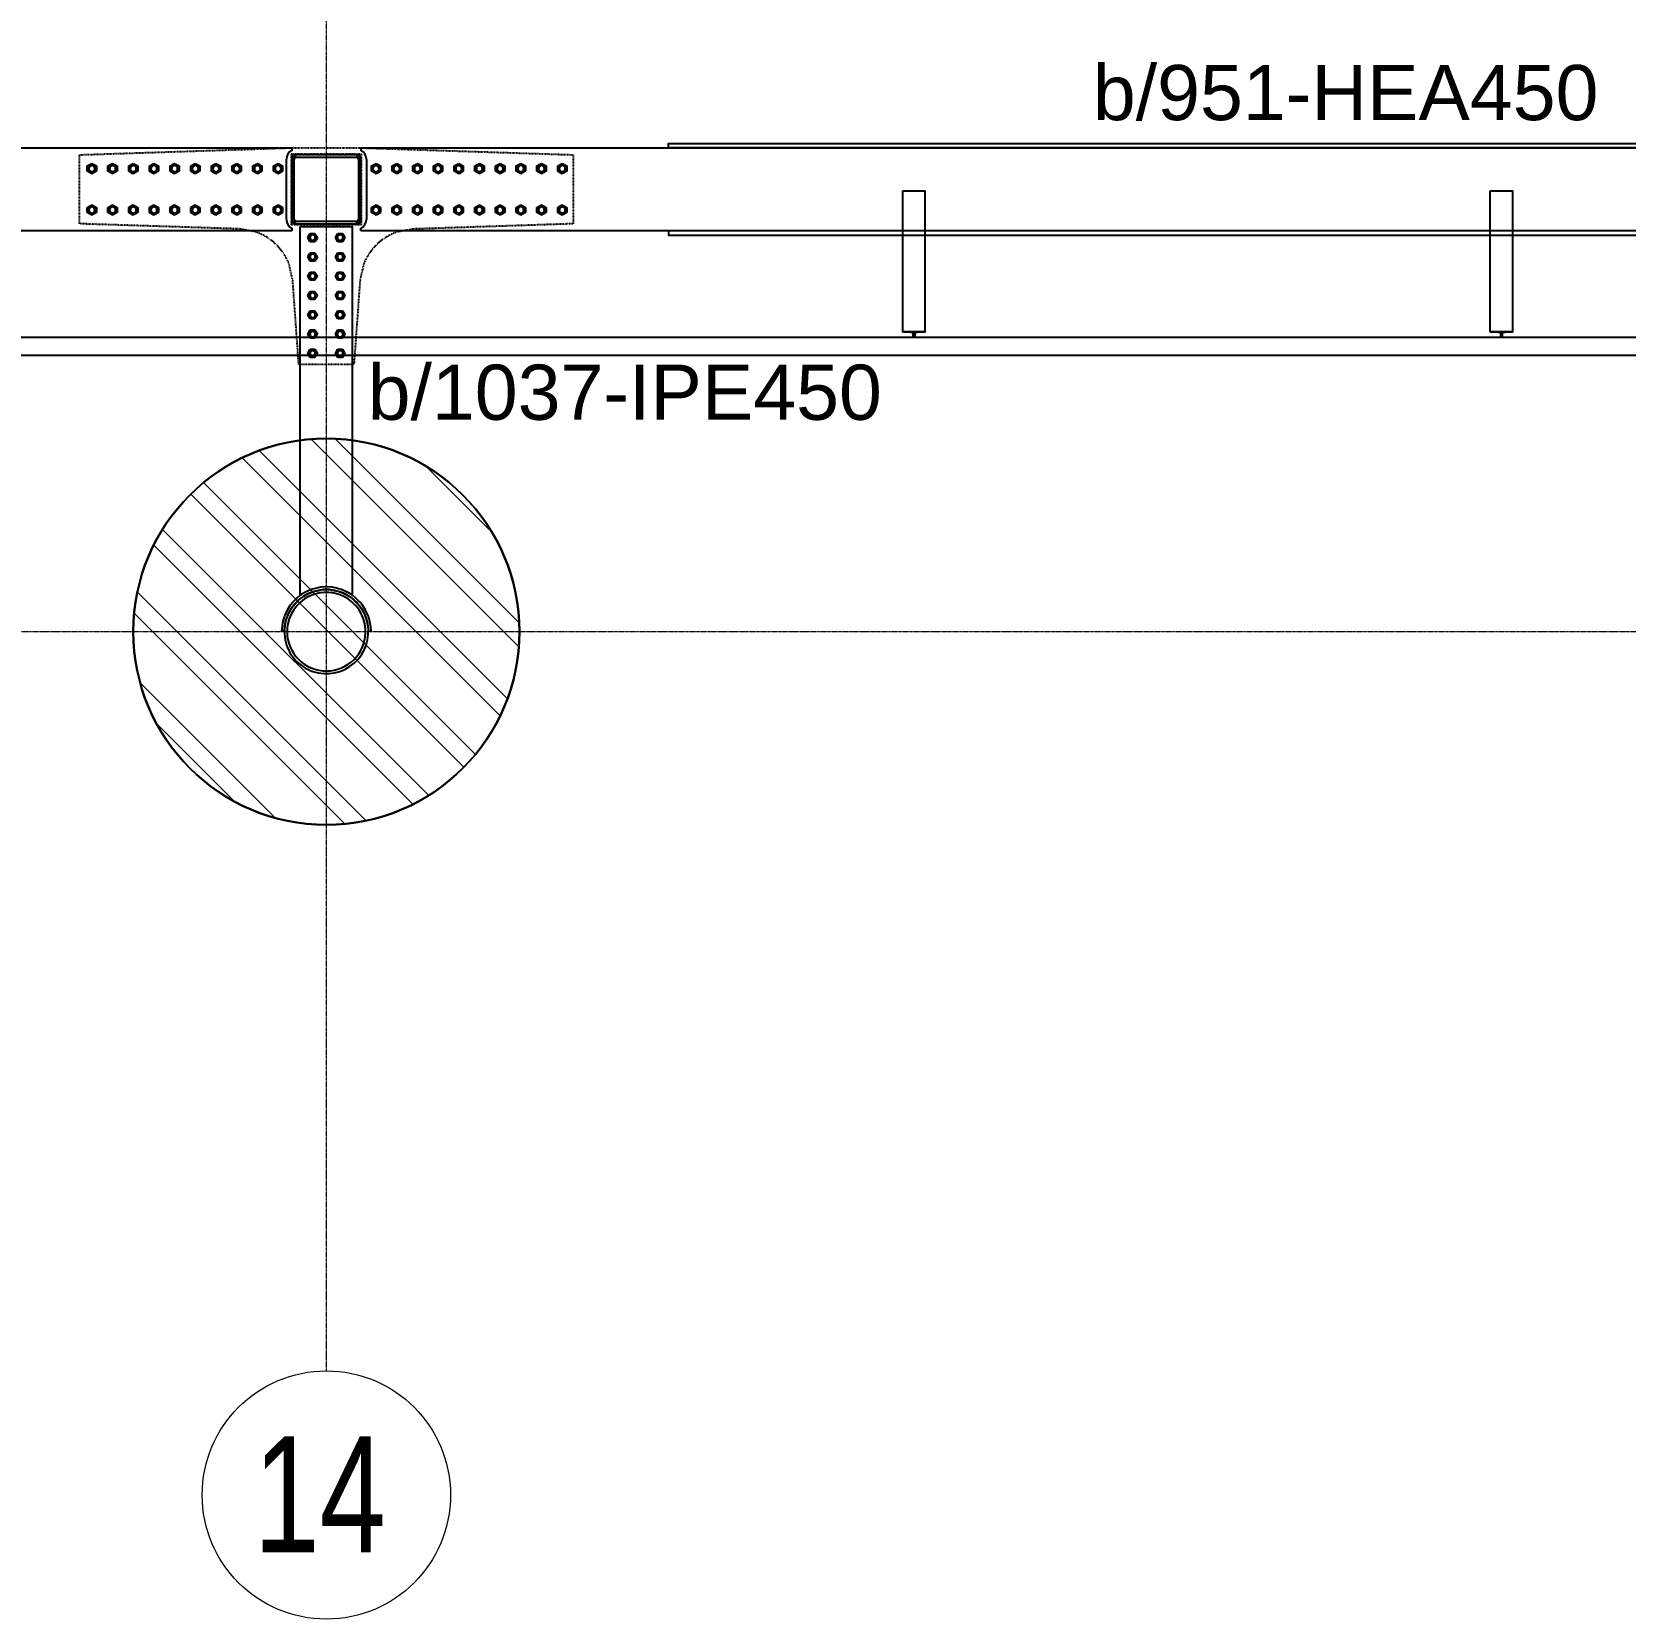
# Model space of a CAD drawing. Header units: millimetres. Extents: x -999 to 93225, y -17477 to 29086.
# Drawn here: x 71325 to 77100, y -3430 to 2324 of the extents above; entities that cross this region are included whole.
import ezdxf
from ezdxf.enums import TextEntityAlignment as Align

# ---------------------------------------------------------------- set-up
doc = ezdxf.new("R2010")
doc.units = ezdxf.units.MM
doc.header["$LTSCALE"] = 0.4
doc.linetypes.add('DXK_LINE_DOT2', pattern=[3.9198, 1.9599, -1.9599])
doc.linetypes.add('Grid Line', pattern=[3.33375, 1.905, -0.47625, 0.47625, -0.47625])
doc.layers.get('0').update_dxf_attribs({"color": 255})
for name, color, linetype, lineweight in [('0-3', 250, 'Continuous', 5), ('E_COLUMNAS', 1, 'Continuous', 18), ('E_COLUMNAS-1', 1, 'Continuous', 25), ('E_COLUMNAS-3', 1, 'Continuous', 35), ('E_EJES', 8, 'Continuous', 9), ('E_EJES-1', 8, 'Grid Line', 9), ('E_TEXTO', 3, 'Continuous', 9), ('E_VIGAS-1', 254, 'Continuous', 25), ('E_VIGAS-2', 8, 'Continuous', 25), ('S-COLS-HDLN-1', 52, 'Continuous', 9), ('S-COLS-HDLN-2', 52, 'Continuous', 35)]:
    doc.layers.add(name, color=color, linetype=linetype, lineweight=lineweight)
doc.styles.add('Swis721 LtCn BT', font='swisscl.ttf', dxfattribs={"height": 0.42})
doc.styles.add('VERDANA', font='arial.ttf')

# ---------------------------------------------------------------- blocks, each defined once
blk = doc.blocks.new('EST_SFM_VIGA-METALICA-SECCION-C - EST_SFM_VIGA-METALICA-UPN160-1509776-_10_00m_N_E_-NIVEL-3 DOC')
at = {"layer": 'E_VIGAS-1'}
for p, q in [((44.8215, 0.0471), (-44.8313, 0.0471)), ((-44.8313, -0.0179), (44.8215, -0.0179))]:
    blk.add_line(p, q, dxfattribs=at)
blk = doc.blocks.new('DCTIB_CNI_EST_MOD-1A-FAC_0001_rvt-2-_10_00m_N_E_-NIVEL-3 DOC')
at = {"layer": 'E_VIGAS-1'}
for p, q in [((-12.5731, 142.2608), (-12.4911, 142.2608)), ((-12.5731, 141.7491), (-12.5731, 142.2608)), ((-12.4911, 141.7491), (-12.4911, 142.2608)), ((-10.4431, 142.2608), (-10.3611, 142.2608)), ((-10.4431, 141.7491), (-10.4431, 142.2608)), ((-10.3611, 141.7491), (-10.3611, 142.2608)), ((-12.4911, 141.7491), (-12.5731, 141.7491)), ((-12.5731, 141.7482), (-12.5731, 141.7491)), ((-12.5731, 141.7491), (-12.4911, 141.7491)), ((-12.5453, 141.7482), (-12.5731, 141.7482)), ((-12.5346, 141.7432), (-12.5346, 141.7483)), ((-12.5346, 141.7292), (-12.5346, 141.7432)), ((-12.5296, 141.7484), (-12.5296, 141.7432)), ((-12.5296, 141.7432), (-12.5296, 141.7292)), ((-12.4911, 141.7482), (-12.5189, 141.7482)), ((-12.4911, 141.7491), (-12.4911, 141.7482)), ((-10.3611, 141.7491), (-10.4431, 141.7491)), ((-10.4431, 141.7482), (-10.4431, 141.7491)), ((-10.4431, 141.7491), (-10.3611, 141.7491)), ((-10.4153, 141.7482), (-10.4431, 141.7482)), ((-10.4046, 141.7432), (-10.4046, 141.7483)), ((-10.4046, 141.7292), (-10.4046, 141.7432)), ((-10.3996, 141.7484), (-10.3996, 141.7432)), ((-10.3996, 141.7432), (-10.3996, 141.7292)), ((-10.3611, 141.7482), (-10.3889, 141.7482)), ((-10.3611, 141.7491), (-10.3611, 141.7482))]:
    blk.add_line(p, q, dxfattribs=at)
for points, knots in [([(-12.5453, 141.7482), (-12.5444, 141.7482), (-12.5427, 141.7481), (-12.5403, 141.7479), (-12.5382, 141.7475), (-12.5363, 141.7467), (-12.5349, 141.7453), (-12.5346, 141.7439), (-12.5346, 141.7432)], [0, 0, 0, 0, 0.142857, 0.285714, 0.428571, 0.571429, 0.785714, 1, 1, 1, 1]), ([(-12.5346, 141.7432), (-12.5346, 141.7442), (-12.535, 141.7455), (-12.5366, 141.7468), (-12.5381, 141.7474), (-12.5396, 141.7477), (-12.5407, 141.7479), (-12.5424, 141.7481), (-12.544, 141.7482), (-12.5453, 141.7482)], [0, 0, 0, 0, 0.285714, 0.428571, 0.571429, 0.678571, 0.732143, 0.785714, 1, 1, 1, 1]), ([(-12.5189, 141.7482), (-12.5198, 141.7482), (-12.5215, 141.7481), (-12.5239, 141.7479), (-12.526, 141.7475), (-12.5279, 141.7467), (-12.5293, 141.7453), (-12.5296, 141.7439), (-12.5296, 141.7432)], [0, 0, 0, 0, 0.142857, 0.285714, 0.428571, 0.571429, 0.785714, 1, 1, 1, 1]), ([(-12.5296, 141.7432), (-12.5296, 141.7442), (-12.5292, 141.7455), (-12.5276, 141.7468), (-12.5261, 141.7474), (-12.5246, 141.7477), (-12.5235, 141.7479), (-12.5218, 141.7481), (-12.5202, 141.7482), (-12.5189, 141.7482)], [0, 0, 0, 0, 0.285714, 0.428571, 0.571429, 0.678571, 0.732143, 0.785714, 1, 1, 1, 1]), ([(-10.4153, 141.7482), (-10.4144, 141.7482), (-10.4127, 141.7481), (-10.4103, 141.7479), (-10.4082, 141.7475), (-10.4063, 141.7467), (-10.4049, 141.7453), (-10.4046, 141.7439), (-10.4046, 141.7432)], [0, 0, 0, 0, 0.142857, 0.285714, 0.428571, 0.571429, 0.785714, 1, 1, 1, 1]), ([(-10.4046, 141.7432), (-10.4046, 141.7442), (-10.405, 141.7455), (-10.4066, 141.7468), (-10.4081, 141.7474), (-10.4096, 141.7477), (-10.4107, 141.7479), (-10.4124, 141.7481), (-10.414, 141.7482), (-10.4153, 141.7482)], [0, 0, 0, 0, 0.285714, 0.428571, 0.571429, 0.678571, 0.732143, 0.785714, 1, 1, 1, 1]), ([(-10.3889, 141.7482), (-10.3898, 141.7482), (-10.3915, 141.7481), (-10.3939, 141.7479), (-10.396, 141.7475), (-10.3979, 141.7467), (-10.3993, 141.7453), (-10.3996, 141.7439), (-10.3996, 141.7432)], [0, 0, 0, 0, 0.142857, 0.285714, 0.428571, 0.571429, 0.785714, 1, 1, 1, 1]), ([(-10.3996, 141.7432), (-10.3996, 141.7442), (-10.3992, 141.7455), (-10.3976, 141.7468), (-10.3961, 141.7474), (-10.3946, 141.7477), (-10.3935, 141.7479), (-10.3918, 141.7481), (-10.3902, 141.7482), (-10.3889, 141.7482)], [0, 0, 0, 0, 0.285714, 0.428571, 0.571429, 0.678571, 0.732143, 0.785714, 1, 1, 1, 1])]:
    blk.add_open_spline(points, degree=3, knots=knots, dxfattribs=at)
blk.add_blockref('EST_SFM_VIGA-METALICA-SECCION-C - EST_SFM_VIGA-METALICA-UPN160-1509776-_10_00m_N_E_-NIVEL-3 DOC', (-41.042, 141.682), dxfattribs=at)
blk = doc.blocks.new('EST_SCM_COLUMNA-METALICA-SECCION-CUADRADA - EST_SCM_COLUMNA-TUBULAR-CUADRADA_PTEØ_250x250e_8mm-V59-_10_00m_N_E_-NIVEL-3 DOC')
at = {"layer": 'S-COLS-HDLN-1'}
h = blk.add_hatch(dxfattribs=at)
h.set_pattern_fill('FP_32', color=256, style=0, pattern_type=2)
h.set_pattern_definition([(135, (14.662, -142.266), (-0.15909903, -0.15909903), [])])
h.paths.add_polyline_path([(0.0479, -0.125), (0.1126, -0.1235), (0.1203, -0.1203), (0.125, -0.1089), (0.125, 0.109), (0.1203, 0.1203), (0.109, 0.125), (-0.109, 0.125), (-0.1203, 0.1203), (-0.125, 0.109), (-0.125, -0.109), (-0.1203, -0.1203), (-0.109, -0.125)])
h.paths.add_polyline_path([(0.0479, -0.117), (-0.109, -0.117), (-0.1147, -0.1147), (-0.117, -0.109), (-0.117, 0.109), (-0.1147, 0.1147), (-0.109, 0.117), (0.109, 0.117), (0.1147, 0.1147), (0.117, 0.1089), (0.1163, -0.1108), (0.1147, -0.1147), (0.109, -0.117)])
at = {"layer": 'E_COLUMNAS-1'}
for p, q in [((0.109, 0.125), (-0.109, 0.125)), ((-0.109, 0.117), (0.109, 0.117)), ((-0.125, 0.109), (-0.125, -0.109)), ((-0.117, -0.109), (-0.117, 0.109)), ((0.117, 0.109), (0.117, -0.109)), ((0.125, -0.109), (0.125, 0.109)), ((0.109, -0.117), (-0.109, -0.117)), ((-0.109, -0.125), (0.109, -0.125))]:
    blk.add_line(p, q, dxfattribs=at)
for centre, radius, start, end in [((-0.109, 0.109), 0.016, 90, 180), ((-0.109, 0.109), 0.016, 139.76756, 178.62329), ((-0.109, 0.109), 0.016, 91.37671, 130.23244), ((-0.109, 0.109), 0.008, 90, 180), ((0.109, 0.109), 0.016, 360, 90), ((0.109, 0.109), 0.008, 0, 90), ((0.109, 0.109), 0.016, 49.76756, 88.62329), ((0.109, 0.109), 0.016, 1.37671, 40.23244), ((-0.109, -0.109), 0.016, 180, 270), ((-0.109, -0.109), 0.016, 181.37671, 220.23244), ((-0.109, -0.109), 0.008, 180, 270), ((0.109, -0.109), 0.016, 270, 360), ((0.109, -0.109), 0.008, 270, 360), ((0.109, -0.109), 0.016, 319.76756, 358.62329), ((-0.109, -0.109), 0.016, 229.76756, 268.62329), ((0.109, -0.109), 0.016, 271.37671, 310.23244)]:
    blk.add_arc(centre, radius, start, end, dxfattribs=at)
at = {"layer": 'S-COLS-HDLN-2'}
for centre, radius, start, end in [((-0.109, 0.109), 0.016, 130.41214, 139.58786), ((-0.109, 0.109), 0.008, 92.75341, 177.24659), ((0.109, 0.109), 0.008, 2.75341, 87.24659), ((0.109, 0.109), 0.016, 40.41214, 49.58786), ((-0.109, -0.109), 0.008, 182.75341, 267.24659), ((0.109, -0.109), 0.008, 272.75341, 357.24659), ((-0.109, -0.109), 0.016, 220.41214, 229.58786), ((0.109, -0.109), 0.016, 310.41214, 319.58786)]:
    blk.add_arc(centre, radius, start, end, dxfattribs=at)
blk = doc.blocks.new('Grid - CNI_NOMBRE EJES-372759-_10_00m_N_E_-NIVEL-3 DOC')
at = {"layer": 'E_EJES'}
blk.add_circle((0, 0), 0.003, dxfattribs=at)
blk = doc.blocks.new('Bolt-72574620-2250 - 1471')
at = {"color": 253, "linetype": 'Continuous'}
for p, q in [((80656, 7608.4), (80664.7, 7623.4)), ((80664.7, 7593.4), (80656, 7608.4)), ((80664.7, 7623.4), (80682, 7623.4)), ((80682, 7593.4), (80664.7, 7593.4)), ((80682, 7623.4), (80690.7, 7608.4)), ((80690.7, 7608.4), (80682, 7593.4)), ((80756, 7608.4), (80764.7, 7623.4)), ((80764.7, 7593.4), (80756, 7608.4)), ((80764.7, 7623.4), (80782, 7623.4)), ((80782, 7593.4), (80764.7, 7593.4)), ((80782, 7623.4), (80790.7, 7608.4)), ((80790.7, 7608.4), (80782, 7593.4)), ((80656, 7538.4), (80664.7, 7553.4)), ((80664.7, 7523.4), (80656, 7538.4)), ((80664.7, 7553.4), (80682, 7553.4)), ((80682, 7523.4), (80664.7, 7523.4)), ((80682, 7553.4), (80690.7, 7538.4)), ((80690.7, 7538.4), (80682, 7523.4)), ((80756, 7538.4), (80764.7, 7553.4)), ((80764.7, 7523.4), (80756, 7538.4)), ((80764.7, 7553.4), (80782, 7553.4)), ((80782, 7523.4), (80764.7, 7523.4)), ((80782, 7553.4), (80790.7, 7538.4)), ((80790.7, 7538.4), (80782, 7523.4)), ((80656, 7468.4), (80664.7, 7483.4)), ((80664.7, 7453.4), (80656, 7468.4)), ((80664.7, 7483.4), (80682, 7483.4)), ((80682, 7453.4), (80664.7, 7453.4)), ((80682, 7483.4), (80690.7, 7468.4)), ((80690.7, 7468.4), (80682, 7453.4)), ((80756, 7468.4), (80764.7, 7483.4)), ((80764.7, 7453.4), (80756, 7468.4)), ((80764.7, 7483.4), (80782, 7483.4)), ((80782, 7453.4), (80764.7, 7453.4)), ((80782, 7483.4), (80790.7, 7468.4)), ((80790.7, 7468.4), (80782, 7453.4)), ((80656, 7398.4), (80664.7, 7413.4)), ((80664.7, 7383.4), (80656, 7398.4)), ((80664.7, 7413.4), (80682, 7413.4)), ((80682, 7413.4), (80690.7, 7398.4)), ((80690.7, 7398.4), (80682, 7383.4)), ((80756, 7398.4), (80764.7, 7413.4)), ((80764.7, 7383.4), (80756, 7398.4)), ((80764.7, 7413.4), (80782, 7413.4)), ((80782, 7413.4), (80790.7, 7398.4)), ((80790.7, 7398.4), (80782, 7383.4)), ((80656, 7328.4), (80664.7, 7343.4)), ((80682, 7383.4), (80664.7, 7383.4)), ((80664.7, 7343.4), (80682, 7343.4)), ((80682, 7343.4), (80690.7, 7328.4)), ((80756, 7328.4), (80764.7, 7343.4)), ((80782, 7383.4), (80764.7, 7383.4)), ((80764.7, 7343.4), (80782, 7343.4)), ((80782, 7343.4), (80790.7, 7328.4)), ((80664.7, 7313.4), (80656, 7328.4)), ((80682, 7313.4), (80664.7, 7313.4)), ((80690.7, 7328.4), (80682, 7313.4)), ((80764.7, 7313.4), (80756, 7328.4)), ((80782, 7313.4), (80764.7, 7313.4)), ((80790.7, 7328.4), (80782, 7313.4)), ((80656, 7258.4), (80664.7, 7273.4)), ((80664.7, 7243.4), (80656, 7258.4)), ((80664.7, 7273.4), (80682, 7273.4)), ((80682, 7243.4), (80664.7, 7243.4)), ((80682, 7273.4), (80690.7, 7258.4)), ((80690.7, 7258.4), (80682, 7243.4)), ((80756, 7258.4), (80764.7, 7273.4)), ((80764.7, 7243.4), (80756, 7258.4)), ((80764.7, 7273.4), (80782, 7273.4)), ((80782, 7243.4), (80764.7, 7243.4)), ((80782, 7273.4), (80790.7, 7258.4)), ((80790.7, 7258.4), (80782, 7243.4)), ((80656, 7188.4), (80664.7, 7203.4)), ((80664.7, 7173.4), (80656, 7188.4)), ((80664.7, 7203.4), (80682, 7203.4)), ((80682, 7173.4), (80664.7, 7173.4)), ((80682, 7203.4), (80690.7, 7188.4)), ((80690.7, 7188.4), (80682, 7173.4)), ((80756, 7188.4), (80764.7, 7203.4)), ((80764.7, 7173.4), (80756, 7188.4)), ((80764.7, 7203.4), (80782, 7203.4)), ((80782, 7173.4), (80764.7, 7173.4)), ((80782, 7203.4), (80790.7, 7188.4)), ((80790.7, 7188.4), (80782, 7173.4))]:
    blk.add_line(p, q, dxfattribs=at)
for centre, radius, start, end in [((80673.3, 7608.4), 11.5, 108, 288), ((80673.3, 7608.4), 10, 360, 180), ((80673.3, 7608.4), 10, 180, 360), ((80673.3, 7608.4), 11.5, 288, 108), ((80773.3, 7608.4), 11.5, 108, 288), ((80773.3, 7608.4), 10, 360, 180), ((80773.3, 7608.4), 10, 180, 360), ((80773.3, 7608.4), 11.5, 288, 108), ((80673.3, 7538.4), 11.5, 108, 288), ((80673.3, 7538.4), 10, 360, 180), ((80673.3, 7538.4), 10, 180, 360), ((80673.3, 7538.4), 11.5, 288, 108), ((80773.3, 7538.4), 11.5, 108, 288), ((80773.3, 7538.4), 10, 360, 180), ((80773.3, 7538.4), 10, 180, 360), ((80773.3, 7538.4), 11.5, 288, 108), ((80673.3, 7468.4), 11.5, 108, 288), ((80673.3, 7468.4), 10, 360, 180), ((80673.3, 7468.4), 10, 180, 360), ((80673.3, 7468.4), 11.5, 288, 108), ((80773.3, 7468.4), 11.5, 108, 288), ((80773.3, 7468.4), 10, 360, 180), ((80773.3, 7468.4), 10, 180, 360), ((80773.3, 7468.4), 11.5, 288, 108), ((80673.3, 7398.4), 11.5, 108, 288), ((80673.3, 7398.4), 10, 360, 180), ((80673.3, 7398.4), 10, 180, 360), ((80673.3, 7398.4), 11.5, 288, 108), ((80773.3, 7398.4), 11.5, 108, 288), ((80773.3, 7398.4), 10, 360, 180), ((80773.3, 7398.4), 10, 180, 360), ((80773.3, 7398.4), 11.5, 288, 108), ((80673.3, 7328.4), 11.5, 108, 288), ((80673.3, 7328.4), 10, 360, 180), ((80673.3, 7328.4), 11.5, 288, 108), ((80773.3, 7328.4), 11.5, 108, 288), ((80773.3, 7328.4), 10, 360, 180), ((80773.3, 7328.4), 11.5, 288, 108), ((80673.3, 7328.4), 10, 180, 360), ((80773.3, 7328.4), 10, 180, 360), ((80673.3, 7258.4), 11.5, 108, 288), ((80673.3, 7258.4), 10, 360, 180), ((80673.3, 7258.4), 10, 180, 360), ((80673.3, 7258.4), 11.5, 288, 108), ((80773.3, 7258.4), 11.5, 108, 288), ((80773.3, 7258.4), 10, 360, 180), ((80773.3, 7258.4), 10, 180, 360), ((80773.3, 7258.4), 11.5, 288, 108), ((80673.3, 7188.4), 11.5, 108, 288), ((80673.3, 7188.4), 10, 360, 180), ((80673.3, 7188.4), 10, 180, 360), ((80673.3, 7188.4), 11.5, 288, 108), ((80773.3, 7188.4), 11.5, 108, 288), ((80773.3, 7188.4), 10, 360, 180), ((80773.3, 7188.4), 10, 180, 360), ((80773.3, 7188.4), 11.5, 288, 108)]:
    blk.add_arc(centre, radius, start, end, dxfattribs=at)
blk = doc.blocks.new('Bolt-72574620-2240 - 1471')
at = {"color": 253, "linetype": 'Continuous'}
for p, q in [((80886.8, 7867.9), (80903.3, 7877.4)), ((80886.8, 7848.9), (80886.8, 7867.9)), ((80903.3, 7877.4), (80919.8, 7867.9)), ((80919.8, 7867.9), (80919.8, 7848.9)), ((80961.8, 7867.9), (80978.3, 7877.4)), ((80961.8, 7848.9), (80961.8, 7867.9)), ((80978.3, 7877.4), (80994.8, 7867.9)), ((80994.8, 7867.9), (80994.8, 7848.9)), ((81036.8, 7867.9), (81053.3, 7877.4)), ((81036.8, 7848.9), (81036.8, 7867.9)), ((81053.3, 7877.4), (81069.8, 7867.9)), ((81069.8, 7867.9), (81069.8, 7848.9)), ((81111.8, 7867.9), (81128.3, 7877.4)), ((81111.8, 7848.9), (81111.8, 7867.9)), ((81128.3, 7877.4), (81144.8, 7867.9)), ((81144.8, 7867.9), (81144.8, 7848.9)), ((81186.8, 7867.9), (81203.3, 7877.4)), ((81186.8, 7848.9), (81186.8, 7867.9)), ((81203.3, 7877.4), (81219.8, 7867.9)), ((81219.8, 7867.9), (81219.8, 7848.9)), ((81261.8, 7867.9), (81278.3, 7877.4)), ((81261.8, 7848.9), (81261.8, 7867.9)), ((81278.3, 7877.4), (81294.8, 7867.9)), ((81294.8, 7867.9), (81294.8, 7848.9)), ((81336.8, 7867.9), (81353.3, 7877.4)), ((81336.8, 7848.9), (81336.8, 7867.9)), ((81353.3, 7877.4), (81369.8, 7867.9)), ((81369.8, 7867.9), (81369.8, 7848.9)), ((81411.8, 7867.9), (81428.3, 7877.4)), ((81411.8, 7848.9), (81411.8, 7867.9)), ((81428.3, 7877.4), (81444.8, 7867.9)), ((81444.8, 7867.9), (81444.8, 7848.9)), ((81486.8, 7867.9), (81503.3, 7877.4)), ((81486.8, 7848.9), (81486.8, 7867.9)), ((81503.3, 7877.4), (81519.8, 7867.9)), ((81519.8, 7867.9), (81519.8, 7848.9)), ((81561.8, 7867.9), (81578.3, 7877.4)), ((81561.8, 7848.9), (81561.8, 7867.9)), ((81578.3, 7877.4), (81594.8, 7867.9)), ((81594.8, 7867.9), (81594.8, 7848.9)), ((80903.3, 7839.3), (80886.8, 7848.9)), ((80919.8, 7848.9), (80903.3, 7839.3)), ((80978.3, 7839.3), (80961.8, 7848.9)), ((80994.8, 7848.9), (80978.3, 7839.3)), ((81053.3, 7839.3), (81036.8, 7848.9)), ((81069.8, 7848.9), (81053.3, 7839.3)), ((81128.3, 7839.3), (81111.8, 7848.9)), ((81144.8, 7848.9), (81128.3, 7839.3)), ((81203.3, 7839.3), (81186.8, 7848.9)), ((81219.8, 7848.9), (81203.3, 7839.3)), ((81278.3, 7839.3), (81261.8, 7848.9)), ((81294.8, 7848.9), (81278.3, 7839.3)), ((81353.3, 7839.3), (81336.8, 7848.9)), ((81369.8, 7848.9), (81353.3, 7839.3)), ((81428.3, 7839.3), (81411.8, 7848.9)), ((81444.8, 7848.9), (81428.3, 7839.3)), ((81503.3, 7839.3), (81486.8, 7848.9)), ((81519.8, 7848.9), (81503.3, 7839.3)), ((81578.3, 7839.3), (81561.8, 7848.9)), ((81594.8, 7848.9), (81578.3, 7839.3)), ((80886.8, 7717.9), (80903.3, 7727.4)), ((80886.8, 7698.9), (80886.8, 7717.9)), ((80903.3, 7689.3), (80886.8, 7698.9)), ((80903.3, 7727.4), (80919.8, 7717.9)), ((80919.8, 7698.9), (80903.3, 7689.3)), ((80919.8, 7717.9), (80919.8, 7698.9)), ((80961.8, 7717.9), (80978.3, 7727.4)), ((80961.8, 7698.9), (80961.8, 7717.9)), ((80978.3, 7689.3), (80961.8, 7698.9)), ((80978.3, 7727.4), (80994.8, 7717.9)), ((80994.8, 7698.9), (80978.3, 7689.3)), ((80994.8, 7717.9), (80994.8, 7698.9)), ((81036.8, 7717.9), (81053.3, 7727.4)), ((81036.8, 7698.9), (81036.8, 7717.9)), ((81053.3, 7689.3), (81036.8, 7698.9)), ((81053.3, 7727.4), (81069.8, 7717.9)), ((81069.8, 7698.9), (81053.3, 7689.3)), ((81069.8, 7717.9), (81069.8, 7698.9)), ((81111.8, 7717.9), (81128.3, 7727.4)), ((81111.8, 7698.9), (81111.8, 7717.9)), ((81128.3, 7689.3), (81111.8, 7698.9)), ((81128.3, 7727.4), (81144.8, 7717.9)), ((81144.8, 7698.9), (81128.3, 7689.3)), ((81144.8, 7717.9), (81144.8, 7698.9)), ((81186.8, 7717.9), (81203.3, 7727.4)), ((81186.8, 7698.9), (81186.8, 7717.9)), ((81203.3, 7689.3), (81186.8, 7698.9)), ((81203.3, 7727.4), (81219.8, 7717.9)), ((81219.8, 7698.9), (81203.3, 7689.3)), ((81219.8, 7717.9), (81219.8, 7698.9)), ((81261.8, 7717.9), (81278.3, 7727.4)), ((81261.8, 7698.9), (81261.8, 7717.9)), ((81278.3, 7689.3), (81261.8, 7698.9)), ((81278.3, 7727.4), (81294.8, 7717.9)), ((81294.8, 7698.9), (81278.3, 7689.3)), ((81294.8, 7717.9), (81294.8, 7698.9)), ((81336.8, 7717.9), (81353.3, 7727.4)), ((81336.8, 7698.9), (81336.8, 7717.9)), ((81353.3, 7689.3), (81336.8, 7698.9)), ((81353.3, 7727.4), (81369.8, 7717.9)), ((81369.8, 7698.9), (81353.3, 7689.3)), ((81369.8, 7717.9), (81369.8, 7698.9)), ((81411.8, 7717.9), (81428.3, 7727.4)), ((81411.8, 7698.9), (81411.8, 7717.9)), ((81428.3, 7689.3), (81411.8, 7698.9)), ((81428.3, 7727.4), (81444.8, 7717.9)), ((81444.8, 7698.9), (81428.3, 7689.3)), ((81444.8, 7717.9), (81444.8, 7698.9)), ((81486.8, 7717.9), (81503.3, 7727.4)), ((81486.8, 7698.9), (81486.8, 7717.9)), ((81503.3, 7689.3), (81486.8, 7698.9)), ((81503.3, 7727.4), (81519.8, 7717.9)), ((81519.8, 7698.9), (81503.3, 7689.3)), ((81519.8, 7717.9), (81519.8, 7698.9)), ((81561.8, 7717.9), (81578.3, 7727.4)), ((81561.8, 7698.9), (81561.8, 7717.9)), ((81578.3, 7689.3), (81561.8, 7698.9)), ((81578.3, 7727.4), (81594.8, 7717.9)), ((81594.8, 7698.9), (81578.3, 7689.3)), ((81594.8, 7717.9), (81594.8, 7698.9))]:
    blk.add_line(p, q, dxfattribs=at)
for centre, radius, start, end in [((80903.3, 7858.4), 12.5, 18, 198), ((80903.3, 7858.4), 12.5, 198, 18), ((80903.3, 7858.4), 11, 90, 270), ((80903.3, 7858.4), 11, 270, 90), ((80978.3, 7858.4), 12.5, 18, 198), ((80978.3, 7858.4), 12.5, 198, 18), ((80978.3, 7858.4), 11, 90, 270), ((80978.3, 7858.4), 11, 270, 90), ((81053.3, 7858.4), 12.5, 18, 198), ((81053.3, 7858.4), 12.5, 198, 18), ((81053.3, 7858.4), 11, 90, 270), ((81053.3, 7858.4), 11, 270, 90), ((81128.3, 7858.4), 12.5, 18, 198), ((81128.3, 7858.4), 12.5, 198, 18), ((81128.3, 7858.4), 11, 90, 270), ((81128.3, 7858.4), 11, 270, 90), ((81203.3, 7858.4), 12.5, 18, 198), ((81203.3, 7858.4), 12.5, 198, 18), ((81203.3, 7858.4), 11, 90, 270), ((81203.3, 7858.4), 11, 270, 90), ((81278.3, 7858.4), 12.5, 18, 198), ((81278.3, 7858.4), 12.5, 198, 18), ((81278.3, 7858.4), 11, 90, 270), ((81278.3, 7858.4), 11, 270, 90), ((81353.3, 7858.4), 12.5, 18, 198), ((81353.3, 7858.4), 12.5, 198, 18), ((81353.3, 7858.4), 11, 90, 270), ((81353.3, 7858.4), 11, 270, 90), ((81428.3, 7858.4), 12.5, 18, 198), ((81428.3, 7858.4), 12.5, 198, 18), ((81428.3, 7858.4), 11, 90, 270), ((81428.3, 7858.4), 11, 270, 90), ((81503.3, 7858.4), 12.5, 18, 198), ((81503.3, 7858.4), 12.5, 198, 18), ((81503.3, 7858.4), 11, 90, 270), ((81503.3, 7858.4), 11, 270, 90), ((81578.3, 7858.4), 12.5, 18, 198), ((81578.3, 7858.4), 12.5, 198, 18), ((81578.3, 7858.4), 11, 90, 270), ((81578.3, 7858.4), 11, 270, 90), ((80903.3, 7708.4), 12.5, 18, 198), ((80903.3, 7708.4), 12.5, 198, 18), ((80903.3, 7708.4), 11, 90, 270), ((80903.3, 7708.4), 11, 270, 90), ((80978.3, 7708.4), 12.5, 18, 198), ((80978.3, 7708.4), 12.5, 198, 18), ((80978.3, 7708.4), 11, 90, 270), ((80978.3, 7708.4), 11, 270, 90), ((81053.3, 7708.4), 12.5, 18, 198), ((81053.3, 7708.4), 12.5, 198, 18), ((81053.3, 7708.4), 11, 90, 270), ((81053.3, 7708.4), 11, 270, 90), ((81128.3, 7708.4), 12.5, 18, 198), ((81128.3, 7708.4), 12.5, 198, 18), ((81128.3, 7708.4), 11, 90, 270), ((81128.3, 7708.4), 11, 270, 90), ((81203.3, 7708.4), 12.5, 18, 198), ((81203.3, 7708.4), 12.5, 198, 18), ((81203.3, 7708.4), 11, 90, 270), ((81203.3, 7708.4), 11, 270, 90), ((81278.3, 7708.4), 12.5, 18, 198), ((81278.3, 7708.4), 12.5, 198, 18), ((81278.3, 7708.4), 11, 90, 270), ((81278.3, 7708.4), 11, 270, 90), ((81353.3, 7708.4), 12.5, 18, 198), ((81353.3, 7708.4), 12.5, 198, 18), ((81353.3, 7708.4), 11, 90, 270), ((81353.3, 7708.4), 11, 270, 90), ((81428.3, 7708.4), 12.5, 18, 198), ((81428.3, 7708.4), 12.5, 198, 18), ((81428.3, 7708.4), 11, 90, 270), ((81428.3, 7708.4), 11, 270, 90), ((81503.3, 7708.4), 12.5, 18, 198), ((81503.3, 7708.4), 12.5, 198, 18), ((81503.3, 7708.4), 11, 90, 270), ((81503.3, 7708.4), 11, 270, 90), ((81578.3, 7708.4), 12.5, 18, 198), ((81578.3, 7708.4), 12.5, 198, 18), ((81578.3, 7708.4), 11, 90, 270), ((81578.3, 7708.4), 11, 270, 90)]:
    blk.add_arc(centre, radius, start, end, dxfattribs=at)
blk = doc.blocks.new('Part-72574620-2239 - 1471')
at = {"color": 253, "linetype": 'DXK_LINE_DOT2'}
for p, q in [((79828.5, 7908.4), (80588.3, 7933.4)), ((80588.3, 7933.4), (80858.3, 7933.4)), ((80858.3, 7933.4), (81618.2, 7908.4)), ((79828.2, 7658.4), (79828.5, 7908.4)), ((80850.8, 7910.9), (80595.8, 7910.9)), ((80595.8, 7910.9), (80595.8, 7655.9)), ((80850.8, 7655.9), (80850.8, 7910.9)), ((81618.2, 7908.4), (81618.5, 7658.4)), ((80408.2, 7639.8), (79828.2, 7658.4)), ((80465.8, 7629.4), (80408.2, 7639.8)), ((80595.8, 7655.9), (80850.8, 7655.9)), ((81038.3, 7639.3), (80980.8, 7628.9)), ((81618.5, 7658.4), (81038.3, 7639.3)), ((80601.3, 7454.3), (80588.6, 7511.3)), ((80858.1, 7510.8), (80845.4, 7453.8)), ((80623.3, 7148.4), (80601.3, 7454.3)), ((80845.4, 7453.8), (80823.3, 7148.4)), ((80823.3, 7148.4), (80623.3, 7148.4))]:
    blk.add_line(p, q, dxfattribs=at)
for centre, start, end in [((80401.8, 7439.9), 20.93066, 71.35604), ((81044.9, 7439.4), 108.68149, 159.0747)]:
    blk.add_arc(centre, 200, start, end, dxfattribs=at)
blk = doc.blocks.new('Bolt-72574620-2241 - 1471')
at = {"color": 253, "linetype": 'Continuous'}
for p, q in [((79856.8, 7867.9), (79873.3, 7877.4)), ((79856.8, 7848.9), (79856.8, 7867.9)), ((79873.3, 7877.4), (79889.8, 7867.9)), ((79889.8, 7867.9), (79889.8, 7848.9)), ((79931.8, 7867.9), (79948.3, 7877.4)), ((79931.8, 7848.9), (79931.8, 7867.9)), ((79948.3, 7877.4), (79964.8, 7867.9)), ((79964.8, 7867.9), (79964.8, 7848.9)), ((80006.8, 7867.9), (80023.3, 7877.4)), ((80006.8, 7848.9), (80006.8, 7867.9)), ((80023.3, 7877.4), (80039.8, 7867.9)), ((80039.8, 7867.9), (80039.8, 7848.9)), ((80081.8, 7867.9), (80098.3, 7877.4)), ((80081.8, 7848.9), (80081.8, 7867.9)), ((80098.3, 7877.4), (80114.8, 7867.9)), ((80114.8, 7867.9), (80114.8, 7848.9)), ((80156.8, 7867.9), (80173.3, 7877.4)), ((80156.8, 7848.9), (80156.8, 7867.9)), ((80173.3, 7877.4), (80189.8, 7867.9)), ((80189.8, 7867.9), (80189.8, 7848.9)), ((80231.8, 7867.9), (80248.3, 7877.4)), ((80231.8, 7848.9), (80231.8, 7867.9)), ((80248.3, 7877.4), (80264.8, 7867.9)), ((80264.8, 7867.9), (80264.8, 7848.9)), ((80306.8, 7867.9), (80323.3, 7877.4)), ((80306.8, 7848.9), (80306.8, 7867.9)), ((80323.3, 7877.4), (80339.8, 7867.9)), ((80339.8, 7867.9), (80339.8, 7848.9)), ((80381.8, 7867.9), (80398.3, 7877.4)), ((80381.8, 7848.9), (80381.8, 7867.9)), ((80398.3, 7877.4), (80414.8, 7867.9)), ((80414.8, 7867.9), (80414.8, 7848.9)), ((80456.8, 7867.9), (80473.3, 7877.4)), ((80456.8, 7848.9), (80456.8, 7867.9)), ((80473.3, 7877.4), (80489.8, 7867.9)), ((80489.8, 7867.9), (80489.8, 7848.9)), ((80531.8, 7867.9), (80548.3, 7877.4)), ((80531.8, 7848.9), (80531.8, 7867.9)), ((80548.3, 7877.4), (80564.8, 7867.9)), ((80564.8, 7867.9), (80564.8, 7848.9)), ((79873.3, 7839.3), (79856.8, 7848.9)), ((79889.8, 7848.9), (79873.3, 7839.3)), ((79948.3, 7839.3), (79931.8, 7848.9)), ((79964.8, 7848.9), (79948.3, 7839.3)), ((80023.3, 7839.3), (80006.8, 7848.9)), ((80039.8, 7848.9), (80023.3, 7839.3)), ((80098.3, 7839.3), (80081.8, 7848.9)), ((80114.8, 7848.9), (80098.3, 7839.3)), ((80173.3, 7839.3), (80156.8, 7848.9)), ((80189.8, 7848.9), (80173.3, 7839.3)), ((80248.3, 7839.3), (80231.8, 7848.9)), ((80264.8, 7848.9), (80248.3, 7839.3)), ((80323.3, 7839.3), (80306.8, 7848.9)), ((80339.8, 7848.9), (80323.3, 7839.3)), ((80398.3, 7839.3), (80381.8, 7848.9)), ((80414.8, 7848.9), (80398.3, 7839.3)), ((80473.3, 7839.3), (80456.8, 7848.9)), ((80489.8, 7848.9), (80473.3, 7839.3)), ((80548.3, 7839.3), (80531.8, 7848.9)), ((80564.8, 7848.9), (80548.3, 7839.3)), ((79856.8, 7717.9), (79873.3, 7727.4)), ((79856.8, 7698.9), (79856.8, 7717.9)), ((79873.3, 7689.3), (79856.8, 7698.9)), ((79873.3, 7727.4), (79889.8, 7717.9)), ((79889.8, 7698.9), (79873.3, 7689.3)), ((79889.8, 7717.9), (79889.8, 7698.9)), ((79931.8, 7717.9), (79948.3, 7727.4)), ((79931.8, 7698.9), (79931.8, 7717.9)), ((79948.3, 7689.3), (79931.8, 7698.9)), ((79948.3, 7727.4), (79964.8, 7717.9)), ((79964.8, 7698.9), (79948.3, 7689.3)), ((79964.8, 7717.9), (79964.8, 7698.9)), ((80006.8, 7717.9), (80023.3, 7727.4)), ((80006.8, 7698.9), (80006.8, 7717.9)), ((80023.3, 7689.3), (80006.8, 7698.9)), ((80023.3, 7727.4), (80039.8, 7717.9)), ((80039.8, 7698.9), (80023.3, 7689.3)), ((80039.8, 7717.9), (80039.8, 7698.9)), ((80081.8, 7717.9), (80098.3, 7727.4)), ((80081.8, 7698.9), (80081.8, 7717.9)), ((80098.3, 7689.3), (80081.8, 7698.9)), ((80098.3, 7727.4), (80114.8, 7717.9)), ((80114.8, 7698.9), (80098.3, 7689.3)), ((80114.8, 7717.9), (80114.8, 7698.9)), ((80156.8, 7717.9), (80173.3, 7727.4)), ((80156.8, 7698.9), (80156.8, 7717.9)), ((80173.3, 7689.3), (80156.8, 7698.9)), ((80173.3, 7727.4), (80189.8, 7717.9)), ((80189.8, 7698.9), (80173.3, 7689.3)), ((80189.8, 7717.9), (80189.8, 7698.9)), ((80231.8, 7717.9), (80248.3, 7727.4)), ((80231.8, 7698.9), (80231.8, 7717.9)), ((80248.3, 7689.3), (80231.8, 7698.9)), ((80248.3, 7727.4), (80264.8, 7717.9)), ((80264.8, 7698.9), (80248.3, 7689.3)), ((80264.8, 7717.9), (80264.8, 7698.9)), ((80306.8, 7717.9), (80323.3, 7727.4)), ((80306.8, 7698.9), (80306.8, 7717.9)), ((80323.3, 7689.3), (80306.8, 7698.9)), ((80323.3, 7727.4), (80339.8, 7717.9)), ((80339.8, 7698.9), (80323.3, 7689.3)), ((80339.8, 7717.9), (80339.8, 7698.9)), ((80381.8, 7717.9), (80398.3, 7727.4)), ((80381.8, 7698.9), (80381.8, 7717.9)), ((80398.3, 7689.3), (80381.8, 7698.9)), ((80398.3, 7727.4), (80414.8, 7717.9)), ((80414.8, 7698.9), (80398.3, 7689.3)), ((80414.8, 7717.9), (80414.8, 7698.9)), ((80456.8, 7717.9), (80473.3, 7727.4)), ((80456.8, 7698.9), (80456.8, 7717.9)), ((80473.3, 7689.3), (80456.8, 7698.9)), ((80473.3, 7727.4), (80489.8, 7717.9)), ((80489.8, 7698.9), (80473.3, 7689.3)), ((80489.8, 7717.9), (80489.8, 7698.9)), ((80531.8, 7717.9), (80548.3, 7727.4)), ((80531.8, 7698.9), (80531.8, 7717.9)), ((80548.3, 7689.3), (80531.8, 7698.9)), ((80548.3, 7727.4), (80564.8, 7717.9)), ((80564.8, 7698.9), (80548.3, 7689.3)), ((80564.8, 7717.9), (80564.8, 7698.9))]:
    blk.add_line(p, q, dxfattribs=at)
for centre, radius, start, end in [((79873.3, 7858.4), 12.5, 18, 198), ((79873.3, 7858.4), 12.5, 198, 18), ((79873.3, 7858.4), 11, 90, 270), ((79873.3, 7858.4), 11, 270, 90), ((79948.3, 7858.4), 12.5, 18, 198), ((79948.3, 7858.4), 12.5, 198, 18), ((79948.3, 7858.4), 11, 90, 270), ((79948.3, 7858.4), 11, 270, 90), ((80023.3, 7858.4), 12.5, 18, 198), ((80023.3, 7858.4), 12.5, 198, 18), ((80023.3, 7858.4), 11, 90, 270), ((80023.3, 7858.4), 11, 270, 90), ((80098.3, 7858.4), 12.5, 18, 198), ((80098.3, 7858.4), 12.5, 198, 18), ((80098.3, 7858.4), 11, 90, 270), ((80098.3, 7858.4), 11, 270, 90), ((80173.3, 7858.4), 12.5, 18, 198), ((80173.3, 7858.4), 12.5, 198, 18), ((80173.3, 7858.4), 11, 90, 270), ((80173.3, 7858.4), 11, 270, 90), ((80248.3, 7858.4), 12.5, 18, 198), ((80248.3, 7858.4), 12.5, 198, 18), ((80248.3, 7858.4), 11, 90, 270), ((80248.3, 7858.4), 11, 270, 90), ((80323.3, 7858.4), 12.5, 18, 198), ((80323.3, 7858.4), 12.5, 198, 18), ((80323.3, 7858.4), 11, 90, 270), ((80323.3, 7858.4), 11, 270, 90), ((80398.3, 7858.4), 12.5, 18, 198), ((80398.3, 7858.4), 12.5, 198, 18), ((80398.3, 7858.4), 11, 90, 270), ((80398.3, 7858.4), 11, 270, 90), ((80473.3, 7858.4), 12.5, 18, 198), ((80473.3, 7858.4), 12.5, 198, 18), ((80473.3, 7858.4), 11, 90, 270), ((80473.3, 7858.4), 11, 270, 90), ((80548.3, 7858.4), 12.5, 18, 198), ((80548.3, 7858.4), 12.5, 198, 18), ((80548.3, 7858.4), 11, 90, 270), ((80548.3, 7858.4), 11, 270, 90), ((79873.3, 7708.4), 12.5, 18, 198), ((79873.3, 7708.4), 12.5, 198, 18), ((79873.3, 7708.4), 11, 90, 270), ((79873.3, 7708.4), 11, 270, 90), ((79948.3, 7708.4), 12.5, 18, 198), ((79948.3, 7708.4), 12.5, 198, 18), ((79948.3, 7708.4), 11, 90, 270), ((79948.3, 7708.4), 11, 270, 90), ((80023.3, 7708.4), 12.5, 18, 198), ((80023.3, 7708.4), 12.5, 198, 18), ((80023.3, 7708.4), 11, 90, 270), ((80023.3, 7708.4), 11, 270, 90), ((80098.3, 7708.4), 12.5, 18, 198), ((80098.3, 7708.4), 12.5, 198, 18), ((80098.3, 7708.4), 11, 90, 270), ((80098.3, 7708.4), 11, 270, 90), ((80173.3, 7708.4), 12.5, 18, 198), ((80173.3, 7708.4), 12.5, 198, 18), ((80173.3, 7708.4), 11, 90, 270), ((80173.3, 7708.4), 11, 270, 90), ((80248.3, 7708.4), 12.5, 18, 198), ((80248.3, 7708.4), 12.5, 198, 18), ((80248.3, 7708.4), 11, 90, 270), ((80248.3, 7708.4), 11, 270, 90), ((80323.3, 7708.4), 12.5, 18, 198), ((80323.3, 7708.4), 12.5, 198, 18), ((80323.3, 7708.4), 11, 90, 270), ((80323.3, 7708.4), 11, 270, 90), ((80398.3, 7708.4), 12.5, 18, 198), ((80398.3, 7708.4), 12.5, 198, 18), ((80398.3, 7708.4), 11, 90, 270), ((80398.3, 7708.4), 11, 270, 90), ((80473.3, 7708.4), 12.5, 18, 198), ((80473.3, 7708.4), 12.5, 198, 18), ((80473.3, 7708.4), 11, 90, 270), ((80473.3, 7708.4), 11, 270, 90), ((80548.3, 7708.4), 12.5, 18, 198), ((80548.3, 7708.4), 12.5, 198, 18), ((80548.3, 7708.4), 11, 90, 270), ((80548.3, 7708.4), 11, 270, 90)]:
    blk.add_arc(centre, radius, start, end, dxfattribs=at)

msp = doc.modelspace()

# ---------------------------------------------------------------- hatches: boundary and pattern name
at = {"layer": 'E_COLUMNAS'}
h = msp.add_hatch(dxfattribs=at)
h.set_pattern_fill('FP_1', color=256, scale=1000, style=0, pattern_type=2)
h.set_pattern_definition([(135, (138054.57, -140512.8), (-159.09903, -159.09903), [])])
h.paths.add_polyline_path([(72392.5, -550.4), (72483.8, -544.4), (72573.6, -526.5), (72660.4, -497.1), (72742.5, -456.6), (72818.6, -405.7), (72887.5, -345.4), (72947.8, -276.5), (72998.7, -200.4), (73039.2, -118.3), (73068.6, -31.6), (73086.5, 58.2), (73092.5, 149.6), (73086.5, 241), (73068.6, 330.8), (73039.2, 417.5), (72998.7, 499.6), (72947.8, 575.7), (72887.5, 644.6), (72818.6, 705), (72736.1, 759), (72660.4, 796.3), (72573.6, 825.8), (72483.8, 843.6), (72392.5, 849.6), (72301.1, 843.6), (72211.3, 825.8), (72124.6, 796.3), (72042.5, 755.8), (71966.3, 705), (71897.5, 644.6), (71837.1, 575.7), (71786.3, 499.6), (71745.8, 417.5), (71716.3, 330.8), (71698.5, 241), (71692.5, 149.6), (71698.5, 58.2), (71716.3, -31.6), (71745.8, -118.3), (71786.3, -200.4), (71837.1, -276.5), (71897.5, -345.4), (71966.3, -405.7), (72042.5, -456.6), (72124.6, -497.1), (72211.3, -526.5), (72301.1, -544.4)])
h = msp.add_hatch(dxfattribs=at)
h.set_pattern_fill('FP_1', color=256, scale=1000, style=0, pattern_type=2)
h.set_pattern_definition([(135, (87054.57, -140512.8), (-159.09903, -159.09903), [])])
h.paths.add_polyline_path([(72392.5, -550.4), (72483.8, -544.4), (72573.6, -526.5), (72660.4, -497.1), (72742.5, -456.6), (72818.6, -405.7), (72887.5, -345.4), (72947.8, -276.5), (72998.7, -200.4), (73039.2, -118.3), (73068.6, -31.6), (73086.5, 58.2), (73092.5, 149.6), (73086.5, 241), (73068.6, 330.8), (73039.2, 417.5), (72998.7, 499.6), (72947.8, 575.7), (72887.5, 644.6), (72807.5, 712.4), (72742.5, 755.8), (72660.4, 796.3), (72573.6, 825.8), (72483.8, 843.6), (72380.4, 848.8), (72297.5, 842.9), (72211.3, 825.8), (72124.6, 796.3), (72042.5, 755.8), (71966.3, 705), (71897.5, 644.6), (71837.1, 575.7), (71786.3, 499.6), (71745.8, 417.5), (71716.3, 330.8), (71698.5, 241), (71692.5, 149.6), (71698.5, 58.2), (71716.3, -31.6), (71745.8, -118.3), (71786.3, -200.4), (71837.1, -276.5), (71897.5, -345.4), (71966.3, -405.7), (72042.5, -456.6), (72124.6, -497.1), (72211.3, -526.5), (72301.1, -544.4)])

# ---------------------------------------------------------------- linework, layer by layer
at = {"color": 2, "linetype": 'Continuous'}
for points in [[(72242.9, 119.9, 1), (72542, 179.4, 1)], [(72252.7, 177.4, 1), (72532.2, 121.8, 1)]]:
    msp.add_lwpolyline(points, format="xyb", close=True, dxfattribs=at)
at = {"layer": 'E_COLUMNAS-1'}
msp.add_circle((72392.5, 149.6), 700, dxfattribs=at)
for start, end in [(0, 270), (180, 0)]:
    msp.add_arc((72392.5, 149.6), 700, start, end, dxfattribs=at)
at = {"layer": 'E_EJES-1'}
for p, q in [((72392.5, -2529.9), (72392.5, 28185.7)), ((-99.3, 149.6), (92325, 149.6))]:
    msp.add_line(p, q, dxfattribs=at)
at = {"layer": 'E_VIGAS-2'}
for p, q in [((64095.7, 1903), (72267.5, 1903)), ((72247.5, 1644), (72247.5, 1862)), ((72267.5, 1903), (72267.5, 1894.2)), ((72517.5, 1903), (80625.8, 1903)), ((72517.5, 1903), (72517.5, 1894.2)), ((72537.5, 1862), (72537.5, 1644)), ((72297.5, 1618), (72487.5, 1618)), ((72297.5, 281.2), (72297.5, 1618)), ((72487.5, 281.2), (72487.5, 1618)), ((72267.5, 1603), (64095.7, 1603)), ((72267.5, 1611.7), (72267.5, 1603)), ((72517.5, 1603), (72517.5, 1611.7)), ((80625.8, 1603), (72517.5, 1603))]:
    msp.add_line(p, q, dxfattribs=at)
for points in [[(79523.7, 1919), (79523.7, 1903), (73632.3, 1903), (73632.3, 1919)], [(79523.7, 1603), (73632.3, 1603), (73632.3, 1587), (79523.7, 1587)], [(72251.5, 206.7), (72258, 220.1), (72259, 222), (72266.3, 234.8), (72269.1, 238.8), (72278.2, 249.8), (72280.3, 252.1), (72291.1, 262.9), (72293.2, 264.8), (72304.2, 273.8), (72308.6, 276.8), (72321.3, 283.9), (72323.2, 284.9), (72336.8, 291.3), (72340.8, 292.8), (72354.5, 297), (72358.1, 297.8), (72373.2, 300.4), (72375.3, 300.7), (72389.5, 302.1), (72395.4, 302.1), (72409.6, 300.7), (72411.8, 300.4), (72426.9, 297.8), (72430.5, 297), (72444.1, 292.8), (72448.2, 291.3), (72461.7, 284.9), (72463.7, 283.9), (72476.4, 276.8), (72480.7, 273.8), (72491.7, 264.8), (72493.8, 262.9), (72504.7, 252.1), (72506.8, 249.8), (72515.8, 238.8), (72518.6, 234.8), (72526, 222), (72527, 220.1), (72533.5, 206.7), (72535.2, 202.4), (72539.3, 188.7), (72540.1, 185.4), (72542.9, 170.4), (72543.2, 167.9), (72544.9, 150.9), (72554.8, 151.9), (72553.2, 168.9), (72552.7, 172.2), (72549.9, 187.2), (72548.9, 191.6), (72544.7, 205.3), (72542.5, 211.1), (72536, 224.4), (72534.7, 227), (72527.3, 239.7), (72523.6, 245.2), (72514.5, 256.2), (72511.7, 259.2), (72500.8, 270), (72498.1, 272.5), (72487.1, 281.5), (72481.3, 285.5), (72468.6, 292.6), (72466, 293.9), (72452.4, 300.3), (72447, 302.4), (72433.4, 306.5), (72428.6, 307.7), (72413.5, 310.3), (72410.6, 310.7), (72396.4, 312.1), (72388.6, 312.1), (72374.4, 310.7), (72371.5, 310.3), (72356.4, 307.7), (72351.6, 306.5), (72337.9, 302.4), (72332.5, 300.3), (72319, 293.9), (72316.4, 292.6), (72303.7, 285.5), (72297.9, 281.5), (72286.9, 272.5), (72284.1, 270), (72273.2, 259.2), (72270.4, 256.2), (72261.4, 245.2), (72257.6, 239.7), (72250.3, 227), (72249, 224.4), (72242.5, 211.1), (72240.2, 205.3), (72236.1, 191.6), (72235, 187.2), (72232.3, 172.2), (72231.8, 168.9), (72230.1, 151.9), (72240.1, 150.9), (72241.7, 167.9), (72242.1, 170.4), (72244.9, 185.4), (72245.7, 188.7), (72249.8, 202.4)]]:
    msp.add_lwpolyline(points, close=True, dxfattribs=at)
for centre, start, end in [((72283.5, 1862), 116.3878, 180), ((72283.5, 1862), 166.41312, 167.40914), ((72283.5, 1862), 152.42592, 155.1788), ((72283.5, 1862), 139.49465, 142.9261), ((72501.5, 1862), 0, 63.6122), ((72501.5, 1862), 37.0739, 40.50535), ((72501.5, 1862), 24.8212, 27.57408), ((72501.5, 1862), 12.59086, 13.58688), ((72283.5, 1644), 180, 243.6122), ((72283.5, 1644), 192.59086, 193.58688), ((72283.5, 1644), 204.8212, 207.57408), ((72283.5, 1644), 217.0739, 220.50535), ((72501.5, 1644), 296.3878, 0), ((72501.5, 1644), 319.49465, 322.9261), ((72501.5, 1644), 332.42592, 335.1788), ((72501.5, 1644), 346.41312, 347.40914)]:
    msp.add_arc(centre, 36, start, end, dxfattribs=at)

# ---------------------------------------------------------------- block references
for name in ['Part-72574620-2239 - 1471', 'Bolt-72574620-2241 - 1471', 'Bolt-72574620-2240 - 1471', 'Bolt-72574620-2250 - 1471']:
    msp.add_blockref(name, (-8330.9, -6030.4))
at = {"layer": '0-3', "lineweight": 0, "xscale": 1000.000000003685, "yscale": 1000.000000003685, "zscale": 1000.000000003685}
msp.add_blockref('DCTIB_CNI_EST_MOD-1A-FAC_0001_rvt-2-_10_00m_N_E_-NIVEL-3 DOC', (87054.6, -140512.8), dxfattribs=at)
at = {"layer": 'E_COLUMNAS-3'}
for xscale, yscale, zscale in [(1000.000000003685, 1000.000000003685, 1000.000000003685), (999.9999999999967, 999.9999999999967, 999.9999999999967)]:
    msp.add_blockref('EST_SCM_COLUMNA-METALICA-SECCION-CUADRADA - EST_SCM_COLUMNA-TUBULAR-CUADRADA_PTEØ_250x250e_8mm-V59-_10_00m_N_E_-NIVEL-3 DOC', (72392.5, 1753), dxfattribs=dict(at, xscale=xscale, yscale=yscale, zscale=zscale))
at = {"layer": 'E_EJES', "xscale": 150000.0000005526, "yscale": 150000.0000005526, "zscale": 150000.0000005526}
msp.add_blockref('Grid - CNI_NOMBRE EJES-372759-_10_00m_N_E_-NIVEL-3 DOC', (72392.5, -2979.9), dxfattribs=at)

# ---------------------------------------------------------------- texts
at = {"layer": 'E_EJES', "insert": (72129, -2767.3), "char_height": 420, "width": 625.316, "attachment_point": 1, "style": 'Swis721 LtCn BT'}
msp.add_mtext('14', dxfattribs=at)
at = {"layer": 'E_TEXTO', "style": 'VERDANA'}
for s, p in [('b/951-HEA450', (76087.2, 2003.6)), ('b/1037-IPE450', (73474.1, 917.4))]:
    msp.add_text(s, height=200, dxfattribs=at).set_placement(p, align=Align.CENTER)

doc.saveas('drawing.dxf')
